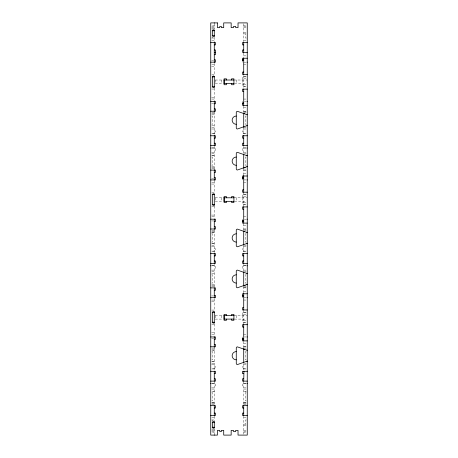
<?xml version="1.0" encoding="UTF-8"?>
<svg xmlns="http://www.w3.org/2000/svg" width="458" height="458" viewBox="0 0 458 458"><rect width="100%" height="100%" fill="white"/><g stroke="black" fill="none" stroke-linecap="round" stroke-linejoin="round"><path stroke-width="0.34" stroke-dasharray="2.29 1.72" d="M212.512 25.253L214.281 25.253M243.719 25.253L245.488 25.253M211.848 26.432L214.281 26.432M243.719 26.432L246.152 26.432M211.848 27.612L214.281 27.612M243.719 27.612L246.152 27.612M211.848 28.396L214.281 28.396M243.719 32.713L246.152 32.713M243.719 33.892L246.152 33.892M211.63 38.014L214.281 38.014M246.37 38.014L245.488 38.014L245.488 33.892M211.848 40.172L214.281 40.172M243.719 40.172L246.152 40.172M243.719 55.876L245.843 55.876M211.63 60.393L213.617 60.393M242.837 62.156L242.545 61.275M243.719 62.156L246.078 62.156M211.848 64.515L214.281 64.515M243.719 64.515L245.843 64.515M211.63 66.278L214.281 66.278M211.848 74.522L214.281 74.522M243.719 76.778L245.843 76.778M246.227 76.881L242.545 76.881L242.545 79.234L243.719 79.234M243.719 78.839L245.843 78.839M215.208 80.018L224.094 80.018M233.906 80.018L247.257 80.018M215.208 83.551L223.504 83.551M234.496 83.551L245.906 83.551M243.719 84.335L242.545 84.335L242.545 86.694L246.227 86.694M243.719 84.73L245.843 84.73M243.719 86.791L245.843 86.791M211.848 89.047L214.281 89.047M211.63 97.291L214.281 97.291M211.848 99.06L214.281 99.06M243.719 99.06L245.843 99.06M242.837 101.413L242.545 101.853M244.429 101.413L246.078 101.413M211.63 103.182L213.617 103.182M243.719 107.693L245.843 107.693M243.719 111.231L246.152 111.231M243.719 111.334L246.37 111.334M211.848 112.513L214.281 112.513M243.942 112.513L246.152 112.513M211.848 113.584L214.281 113.584M211.848 114.655L214.281 114.655M211.848 116.046L212.512 116.046L212.512 124.29L211.848 124.29M246.152 116.046L245.488 116.046L245.488 124.29L246.152 124.29M211.848 125.635L214.281 125.687M211.848 127.822L214.281 127.822M243.719 127.822L246.152 127.822M211.63 129.001L214.281 129.001M243.719 129.001L246.37 129.001M214.281 130.954L215.455 130.954L215.455 133.312L211.848 133.312M243.719 130.954L242.545 130.954L242.545 133.312L246.152 133.312M211.848 133.41L214.281 133.41M243.719 133.41L246.152 133.41M211.848 147.934L214.281 147.934M243.719 147.934L246.152 147.934M211.848 148.031L215.455 148.031L215.455 150.39L214.281 150.39M246.152 148.031L242.545 148.031L242.545 150.39L243.719 150.39M211.63 152.342L214.281 152.342M243.719 152.342L246.37 152.342M211.848 153.522L214.281 153.522M244.383 153.522L246.152 153.522M211.848 155.657L214.281 155.657M211.848 155.709L214.281 155.709M211.848 157.054L212.512 157.054L212.512 165.298L211.848 165.298M246.152 157.054L245.488 157.054L245.488 165.298L246.152 165.298M211.848 166.643L214.281 166.689M211.848 167.76L214.281 167.76M211.848 168.83L214.281 168.83M243.719 170.01L246.37 170.01M243.719 170.113L246.152 170.113M243.719 173.645L245.843 173.645M211.63 178.162L213.617 178.162M242.837 179.931L242.545 179.192M243.719 179.931L246.078 179.931M211.848 182.284L214.281 182.284M243.719 182.284L245.843 182.284M211.63 184.053L214.281 184.053M211.848 192.297L214.281 192.297M243.719 194.553L245.843 194.553M246.227 194.65L242.545 194.65L242.545 197.003L243.719 197.003M243.719 196.614L245.843 196.614M215.208 197.793L224.094 197.793M233.906 197.793L247.257 197.793M215.208 201.325L223.504 201.325M234.496 201.325L245.906 201.325M243.719 202.11L242.545 202.11L242.545 204.463L246.227 204.463M243.719 202.499L245.843 202.499M243.719 204.56L245.843 204.56M211.848 206.821L214.281 206.821M211.63 215.065L214.281 215.065M211.848 216.829L214.281 216.829M243.719 216.829L245.843 216.829M242.837 219.187L242.545 219.777M244.429 219.187L246.078 219.187M211.63 220.951L213.617 220.951M243.719 225.468L245.843 225.468M243.719 229L246.152 229M243.719 229.109L246.37 229.109M211.848 230.282L214.281 230.282M244.383 230.282L246.152 230.282M211.848 231.353L214.281 231.353M211.848 232.424L214.281 232.424M211.848 232.475L214.281 232.475M211.848 233.82L212.512 233.82L212.512 242.064L211.848 242.064M246.152 233.82L245.488 233.82L245.488 242.064L246.152 242.064M211.848 243.404L214.281 243.404M211.848 243.456L214.281 243.456M211.848 245.597L214.281 245.597M244.383 245.597L246.152 245.597M211.63 246.77L214.281 246.77M243.719 246.77L246.37 246.77M214.281 248.728L215.455 248.728L215.455 251.081L211.848 251.081M243.719 248.728L242.545 248.728L242.545 251.081L246.152 251.081M211.848 251.179L214.281 251.179M243.719 251.179L246.152 251.179M211.848 265.703L214.281 265.703M243.719 265.703L246.152 265.703M211.848 265.806L215.455 265.806L215.455 268.159L214.281 268.159M246.152 265.806L242.545 265.806L242.545 268.159L243.719 268.159M211.63 270.111L214.281 270.111M243.719 270.111L246.37 270.111M211.848 271.291L214.281 271.291M244.383 271.291L246.152 271.291M211.848 273.432L214.281 273.432M211.848 274.823L212.512 274.823L212.512 283.067L211.848 283.067M246.152 274.823L245.488 274.823L245.488 283.067L246.152 283.067M211.848 284.412L214.281 284.464M211.848 285.529L214.281 285.529M211.848 286.599L214.281 286.599M244.383 286.599L246.152 286.599M243.719 287.779L246.37 287.779M243.719 287.887L246.152 287.887M243.719 291.42L245.843 291.42M211.63 295.931L213.617 295.931M242.837 297.7L242.545 297.11M243.719 297.7L246.078 297.7M211.848 300.053L214.281 300.053M243.719 300.053L245.843 300.053M211.63 301.822L214.281 301.822M211.848 310.066L214.281 310.066M243.719 312.322L245.843 312.322M246.227 312.419L242.545 312.419L242.545 314.778L243.719 314.778M243.719 314.383L245.843 314.383M215.208 315.562L224.094 315.562M233.906 315.562L247.257 315.562M215.208 319.094L223.504 319.094M234.496 319.094L245.906 319.094M243.719 319.879L242.545 319.879L242.545 322.237L246.227 322.237M243.719 320.274L245.843 320.274M243.719 322.335L245.843 322.335M211.848 324.59L214.281 324.59M211.63 332.834L214.281 332.834M211.848 334.603L214.281 334.603M243.719 334.603L245.843 334.603M242.837 336.956L242.545 337.838M244.429 336.956L246.078 336.956M211.63 338.725L213.617 338.725M243.719 343.237L245.843 343.237M243.719 346.769L246.152 346.769M243.719 346.878L246.37 346.878M211.848 348.057L214.281 348.057M243.719 348.057L246.152 348.057M211.848 349.128L214.281 349.128M211.848 351.589L212.512 351.589L212.512 359.833L211.848 359.833M246.152 351.589L245.488 351.589L245.488 359.833L246.152 359.833M211.848 361.179L214.281 361.179M211.848 361.225L214.281 361.225M211.848 363.366L214.281 363.366M244.383 363.366L246.152 363.366M211.63 364.545L214.281 364.545M243.719 364.545L246.37 364.545M214.281 366.497L215.455 366.497L215.455 368.856L211.848 368.856M243.719 366.497L242.545 366.497L242.545 368.856L246.152 368.856M211.848 368.953L214.281 368.953M243.719 368.953L246.152 368.953M211.848 383.478L214.281 383.478M243.719 383.478L246.152 383.478M211.848 383.575L215.455 383.575L215.455 385.928L214.281 385.928M246.152 383.575L242.545 383.575L242.545 385.928L243.719 385.928M211.63 387.886L214.281 387.886M243.719 387.886L246.37 387.886M211.848 389.06L214.281 389.06M243.719 389.06L246.152 389.06M211.848 392.598L212.512 392.598L212.512 400.842L211.848 400.842M246.152 392.598L245.488 392.598L245.488 400.842L246.152 400.842M211.848 402.181L214.281 402.181M243.719 402.181L246.152 402.181M211.848 402.233L214.281 402.233M243.719 402.233L246.152 402.233M211.848 403.303L214.281 403.303M243.719 403.303L246.152 403.303M211.848 404.374L214.281 404.374M243.719 404.374L246.152 404.374M211.848 417.828L214.281 417.828M243.719 417.828L246.152 417.828M211.63 419.986L214.281 419.986M246.37 419.986L245.488 419.986L245.488 424.108M243.719 424.108L246.152 424.108M243.719 425.287L246.152 425.287M211.848 429.604L214.281 429.604M211.848 430.388L214.281 430.388M243.719 430.388L246.152 430.388M211.848 431.568L214.281 431.568M243.719 431.568L246.152 431.568M212.512 432.747L214.281 432.747M243.719 432.747L245.488 432.747M243.719 23.827L243.719 41.793M243.719 53.042L243.719 57.473M243.719 75.604L243.719 87.97M243.719 106.308L243.719 112.353M243.719 127.376L243.719 134.589M243.719 146.56L243.719 153.413M243.719 168.739L243.719 176.857M243.719 192.784L243.719 206.329M243.719 223.687L243.719 230.374M243.719 245.528L243.719 252.507M243.719 264.478L243.719 271.022M243.719 286.508L243.719 292.805M243.719 310.656L243.719 324.098M243.719 341.456L243.719 348.149M243.719 363.509L243.719 370.47M243.719 381.806L243.719 405.656M243.719 416.207L243.719 434.173M242.545 80.018L242.545 83.551M242.545 197.793L242.545 201.325M242.545 315.562L242.545 319.094M236.265 80.018L236.265 83.551M236.265 197.793L236.265 201.325M236.265 315.562L236.265 319.094M221.735 80.018L221.735 83.551M221.735 197.793L221.735 201.325M221.735 315.562L221.735 319.094M215.455 80.018L215.455 83.551M215.455 197.793L215.455 201.325M215.455 315.562L215.455 319.094M214.281 23.827L214.281 29.157M214.281 37.275L214.281 41.793M214.281 63.485L214.281 74.963M214.281 88.165L214.281 100.239M214.281 111.907L214.281 134.589M214.281 146.56L214.281 168.991M214.281 180.962L214.281 192.881M214.281 206.083L214.281 218.157M214.281 230.128L214.281 252.507M214.281 264.478L214.281 286.857M214.281 298.879L214.281 310.805M214.281 324.001L214.281 336.075M214.281 347.181L214.281 370.47M214.281 381.806L214.281 404.981M214.281 416.207L214.281 420.725M214.281 428.843L214.281 434.173M212.512 37.092L212.512 38.014M212.512 419.986L212.512 420.908M214.281 350.198L211.848 350.198L214.281 350.244M214.281 391.201L211.848 391.201L214.281 391.252M246.152 391.201L243.719 391.201L246.152 391.252"/><path stroke-width="0.69" d="M212.993 29.947L212.661 30.188A0.664 0.664 0 0 0 212.512 30.606L212.512 35.661A0.882 0.882 0 0 0 213.394 36.543A0.882 0.882 0 0 0 214.281 35.661L212.289 35.661M212.289 30.749L214.281 30.749M210.743 42.531L215.455 42.531L215.455 44.884L214.281 44.884M247.257 42.531L242.545 42.531L242.545 44.884L243.719 44.884M214.281 49.985L215.455 49.985L215.455 54.697L214.281 54.697M243.719 49.985L242.545 49.985L242.545 52.344L247.257 52.344M214.281 52.344L215.455 52.344M247.257 58.229L242.545 58.229L242.545 60.685M214.281 59.803L215.455 59.803L215.455 62.156L210.743 62.156M242.545 59.803L243.719 59.803M242.545 60.588L243.719 60.588M246.959 62.156L247.257 62.156M243.719 72.072L242.545 72.072L242.545 74.425L247.257 74.425M212.289 76.881L214.281 76.881A0.882 0.882 0 0 0 213.394 75.994A0.882 0.882 0 0 0 212.512 76.881L212.512 86.694A0.882 0.882 0 0 0 213.394 87.575A0.882 0.882 0 0 0 214.281 86.694L212.289 86.694M233.906 80.018L224.094 80.018L224.094 83.551L233.906 83.551M247.257 89.144L242.545 89.144L242.545 91.503L243.719 91.503M210.743 101.413L215.455 101.413L215.455 103.771L214.281 103.771M246.959 101.413L247.257 101.413M242.545 102.987L243.719 102.987M242.545 103.771L243.719 103.771M247.257 105.34L242.545 105.34L242.545 102.884M214.281 108.872L215.455 108.872L215.455 111.231L210.743 111.231M243.719 113.584L244.824 113.584M247.034 125.635L247.257 125.687A1.179 1.179 0 0 0 246.919 125.687L237.439 129.001A1.179 1.179 0 0 1 236.265 127.822L236.265 112.513A1.179 1.179 0 0 1 237.439 111.334L246.919 114.655A1.179 1.179 0 0 0 247.257 114.7M210.743 135.763L215.455 135.763L215.455 138.121L214.281 138.121M247.257 135.763L242.545 135.763L242.545 138.121L243.719 138.121M214.281 143.222L215.455 143.222L215.455 145.581L210.743 145.581M243.719 143.222L242.545 143.222L242.545 145.581L247.257 145.581M210.743 148.031L211.041 148.031M246.959 148.031L247.257 148.031M247.034 155.709L247.257 155.709A1.179 1.179 0 0 1 246.919 155.657L237.439 152.342A1.179 1.179 0 0 0 236.265 153.522L236.265 168.83A1.179 1.179 0 0 0 237.439 170.01L246.919 166.689A1.179 1.179 0 0 1 247.257 166.643L247.034 166.643M243.719 167.76L245.265 167.76M210.743 170.113L215.455 170.113L215.455 172.471L214.281 172.471M247.257 176.004L242.545 176.004L242.545 178.454M214.281 177.572L215.455 177.572L215.455 179.931L210.743 179.931M242.545 177.572L243.719 177.572M242.545 178.357L243.719 178.357M246.959 179.931L247.257 179.931M243.719 189.841L242.545 189.841L242.545 192.194L247.257 192.194M212.289 194.65L214.281 194.65A0.882 0.882 0 0 0 213.394 193.768A0.882 0.882 0 0 0 212.512 194.65L212.512 204.463A0.882 0.882 0 0 0 213.394 205.35A0.882 0.882 0 0 0 214.281 204.463L212.289 204.463M233.906 197.793L224.094 197.793L224.094 201.325L233.906 201.325M247.257 206.919L242.545 206.919L242.545 209.272L243.719 209.272M210.743 219.187L215.455 219.187L215.455 221.54L214.281 221.54M246.959 219.187L247.257 219.187M242.545 220.756L243.719 220.756M242.545 221.54L243.719 221.54M247.257 223.109L242.545 223.109L242.545 220.51M214.281 226.647L215.455 226.647L215.455 229L210.743 229M243.719 231.353L244.383 231.353M247.034 232.475L247.257 232.475A1.179 1.179 0 0 1 246.919 232.424L237.439 229.109A1.179 1.179 0 0 0 236.265 230.282L236.265 245.597A1.179 1.179 0 0 0 237.439 246.77L246.919 243.456A1.179 1.179 0 0 1 247.257 243.404L247.034 243.404M210.743 253.537L215.455 253.537L215.455 255.89L214.281 255.89M247.257 253.537L242.545 253.537L242.545 255.89L243.719 255.89M214.281 260.997L215.455 260.997L215.455 263.35L210.743 263.35M243.719 260.997L242.545 260.997L242.545 263.35L247.257 263.35M210.743 265.806L211.041 265.806M246.959 265.806L247.257 265.806M247.034 273.432L247.257 273.478A1.179 1.179 0 0 1 246.919 273.432L237.439 270.111A1.179 1.179 0 0 0 236.265 271.291L236.265 286.599A1.179 1.179 0 0 0 237.439 287.779L246.919 284.464A1.179 1.179 0 0 1 247.257 284.412L247.034 284.464M243.719 285.529L245.265 285.529M210.743 287.887L215.455 287.887L215.455 290.24L214.281 290.24M247.257 293.773L242.545 293.773L242.545 296.521M214.281 295.347L215.455 295.347L215.455 297.7L210.743 297.7M242.545 295.347L243.719 295.347M242.545 296.131L243.719 296.131M246.959 297.7L247.257 297.7M243.719 307.61L242.545 307.61L242.545 309.969L247.257 309.969M212.289 312.419L214.281 312.419A0.882 0.882 0 0 0 213.394 311.537A0.882 0.882 0 0 0 212.512 312.419L212.512 322.237A0.882 0.882 0 0 0 213.394 323.119A0.882 0.882 0 0 0 214.281 322.237L212.289 322.237M233.906 315.562L224.094 315.562L224.094 319.094L233.906 319.094M247.257 324.688L242.545 324.688L242.545 327.046L243.719 327.046M210.743 336.956L215.455 336.956L215.455 339.315L214.281 339.315M246.959 336.956L247.257 336.956M242.545 338.525L243.719 338.525M242.545 339.315L243.719 339.315M247.257 340.884L242.545 340.884L242.545 338.285M214.281 344.416L215.455 344.416L215.455 346.769L210.743 346.769M243.719 349.128L244.383 349.128M247.257 350.198L247.257 350.244A1.179 1.179 0 0 1 246.919 350.198L237.439 346.878A1.179 1.179 0 0 0 236.265 348.057L236.265 363.366A1.179 1.179 0 0 0 237.439 364.545L246.919 361.225A1.179 1.179 0 0 1 247.257 361.179L247.034 361.179M243.942 371.209L243.719 381.268M210.743 371.306L215.455 371.306L215.455 373.665L214.281 373.665M247.257 371.306L242.545 371.306L242.545 373.665L243.719 373.665M214.281 378.766L215.455 378.766L215.455 381.119L210.743 381.119M243.719 378.766L242.545 378.766L242.545 381.119L247.257 381.119M210.743 383.575L211.041 383.575M246.959 383.575L247.257 383.575M210.743 405.656L215.455 405.656L215.455 408.015L214.281 408.015M247.257 405.656L242.545 405.656L242.545 408.015L243.719 408.015M214.281 413.116L215.455 413.116L215.455 415.469L210.743 415.469M243.719 413.116L242.545 413.116L242.545 415.469L247.257 415.469M212.289 422.339L214.281 422.339A0.882 0.882 0 0 0 213.394 421.457A0.882 0.882 0 0 0 212.512 422.339L212.512 427.394A0.664 0.664 0 0 0 212.661 427.812L212.993 428.053M212.289 427.251L214.281 427.251M243.719 42.382L243.719 52.344M243.719 57.937L243.719 74.522M243.719 89.047L243.719 105.918M243.719 113.069L243.719 127.376M243.719 135.322L243.719 145.873M243.719 153.962L243.719 168.349M243.719 175.425L243.719 192.297M243.719 206.821L243.719 223.109M243.719 230.843L243.719 245.15M243.719 253.44L243.719 263.642M243.719 271.737L243.719 286.118M243.719 293.2L243.719 310.066M243.719 324.59L243.719 340.884M243.719 348.612L243.719 362.759M243.719 405.507L243.719 415.618M231.559 80.018L231.559 78.839L233.918 78.839L233.918 84.73L231.559 84.73L231.559 83.551M231.559 197.793L231.559 196.614L233.918 196.614L233.918 202.499L231.559 202.499L231.559 201.325M231.559 315.562L231.559 314.383L233.918 314.383L233.918 320.274L231.559 320.274L231.559 319.094M226.458 80.018L226.458 78.839L224.099 78.839L224.099 84.73L226.458 84.73L226.458 83.551M226.458 197.793L226.458 196.614L224.099 196.614L224.099 202.499L226.458 202.499L226.458 201.325M226.458 315.562L226.458 314.383L224.099 314.383L224.099 320.274L226.458 320.274L226.458 319.094M214.281 22.9L214.281 23.244M214.281 30.016L214.281 36.4M214.281 42.382L214.281 62.483M214.281 76.291L214.281 87.283M214.281 100.949L214.281 111.638M214.281 135.322L214.281 145.873M214.281 169.592L214.281 180.257M214.281 193.911L214.281 205.35M214.281 219.136L214.281 229.412M214.281 253.44L214.281 263.642M214.281 287.887L214.281 297.992M214.281 311.686L214.281 323.119M214.281 336.807L214.281 347.181M214.281 371.157L214.281 381.268M214.281 405.507L214.281 415.618M214.281 421.6L214.281 427.984M214.281 434.757L214.281 435.1M212.993 428.053A1.053 1.053 0 0 0 213.875 428.018L214.132 427.812A0.664 0.664 0 0 0 214.281 427.394M236.265 283.067A4.122 4.122 0 0 1 232.143 278.945A4.122 4.122 0 0 1 236.265 274.823M236.265 242.064A4.122 4.122 0 0 1 232.143 237.942A4.122 4.122 0 0 1 236.265 233.82M236.265 359.833A4.122 4.122 0 0 1 232.143 355.711A4.122 4.122 0 0 1 236.265 351.589M236.265 165.298A4.122 4.122 0 0 1 232.143 161.176A4.122 4.122 0 0 1 236.265 157.054M236.265 124.29A4.122 4.122 0 0 1 232.143 120.168A4.122 4.122 0 0 1 236.265 116.046M212.993 29.947A1.053 1.053 0 0 1 213.875 29.982L214.132 30.188A0.664 0.664 0 0 1 214.281 30.606M217.418 22.9L210.743 22.9L210.743 435.1L217.418 435.1L217.418 430.388L219.777 430.388L219.777 431.568L221.363 431.568L221.363 430.388L223.716 430.388L223.716 435.1L231.158 435.1L231.158 430.388L233.517 430.388L233.517 431.568L235.675 431.568L235.675 430.388L238.028 430.388L238.028 435.1L247.257 435.1L247.257 22.9L238.028 22.9L238.028 27.612L235.675 27.612L235.675 26.432L233.517 26.432L233.517 27.612L231.158 27.612L231.158 22.9L223.716 22.9L223.716 27.612L221.363 27.612L221.363 26.432L219.777 26.432L219.777 27.612L217.418 27.612L217.418 22.9"/></g></svg>
